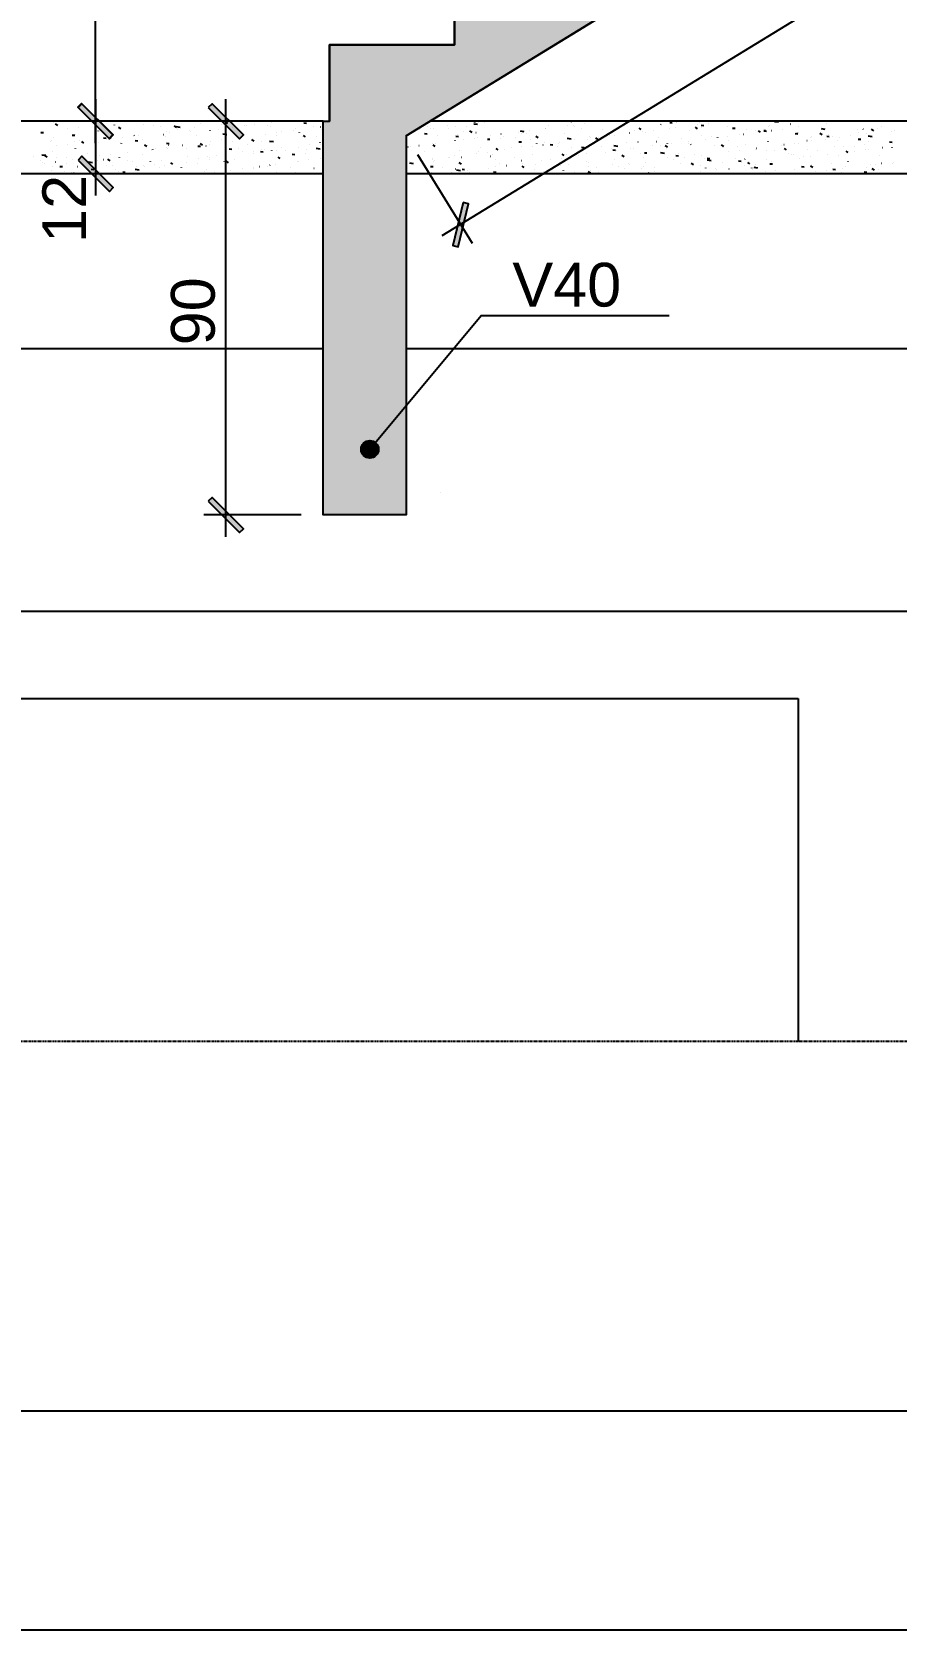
# Model space of a CAD drawing. Extents: x -1789 to 4156, y -3064 to 1391.
# Drawn here: x 810.1 to 1007.5, y -3064 to -2698.7 of the extents above; entities that cross this region are included whole.
import ezdxf

# ---------------------------------------------------------------- set-up
doc = ezdxf.new("R2010")
doc.units = 0
doc.linetypes.add('ESTILO_TQS_0003', pattern=[0.92, 0.3, -0.15, 0.02, -0.15, 0.3])
for name, color, linetype in [('1', 1, 'CONTINUOUS'), ('2', 2, 'CONTINUOUS'), ('3', 3, 'CONTINUOUS'), ('4', 4, 'CONTINUOUS'), ('7', 7, 'CONTINUOUS'), ('8', 8, 'CONTINUOUS'), ('9', 254, 'CONTINUOUS')]:
    doc.layers.add(name, color=color, linetype=linetype)
doc.styles.add('TQS_ARIAL', font='arial.ttf')

msp = doc.modelspace()

# ---------------------------------------------------------------- linework, layer by layer
at = {"layer": '1', "linetype": 'Continuous'}
for p, q in [((824.65575, -2724.0568), (824.65575, -2521.8463)), ((1211.68965, -2556.4897), (903.77865, -2745.27395)), ((824.65575, -2714.0568), (824.65575, -2736.0568)), ((854.3754, -2714.0568), (854.3754, -2814.0568)), ((871.6215, -2719.0568), (849.3754, -2719.0568)), ((898.23495, -2726.66625), (910.6547, -2746.9231)), ((819.7798, -2731.0568), (819.65575, -2731.0568)), ((871.6215, -2809.0568), (849.3754, -2809.0568))]:
    msp.add_line(p, q, dxfattribs=at)
for points in [[(2306.3209, -3063.9885), (1381.3209, -3063.9885), (1381.3209, -3013.9885), (1381.3209, -3063.9885), (456.3209, -3063.9885), (456.3209, -3013.9885), (456.3209, -3063.9885), (-468.6791, -3063.9885), (-468.6791, -3013.9885), (-468.6791, -3063.9885), (-738.6791, -3063.9885), (-738.6791, -3013.9885), (-738.6791, -3063.9885), (-1788.6791, -3063.9885), (-1788.6791, -1578.9885), (-1663.6791, -1578.9885), (-1788.6791, -1578.9885), (-1788.6791, -93.9885), (-1663.6791, -93.9885), (-1788.6791, -93.9885), (-1788.6791, 1391.0115)], [(828.6338, -2722.15095), (821.4885, -2715.00565), (820.60465, -2715.88955), (827.7499, -2723.0348), (828.6338, -2722.15095)], [(820.67775, -2715.96265), (827.823, -2723.1079), (828.7069, -2722.22405), (821.5616, -2715.07875), (820.67775, -2715.96265)], [(850.39735, -2715.96265), (857.54265, -2723.1079), (858.4265, -2722.22405), (851.28125, -2715.07875), (850.39735, -2715.96265)], [(820.67775, -2727.96265), (827.823, -2735.1079), (828.7069, -2734.22405), (821.5616, -2727.07875), (820.67775, -2727.96265)], [(908.5998, -2737.65185), (906.24305, -2747.47815), (907.4586, -2747.7697), (909.8153, -2737.9434), (908.5998, -2737.65185)], [(887.29765, -2794.06895), (912.76605, -2763.44915), (955.72055, -2763.44915)], [(850.39735, -2805.96265), (857.54265, -2813.1079), (858.4265, -2812.22405), (851.28125, -2805.07875), (850.39735, -2805.96265)]]:
    msp.add_lwpolyline(points, dxfattribs=at)
msp.add_circle((887.29765, -2794.06895), 2, dxfattribs=at)
for points in [[(828.6338, -2722.15095), (821.4885, -2715.00565), (820.60465, -2715.88955)], [(828.6338, -2722.15095), (820.60465, -2715.88955), (827.7499, -2723.0348)], [(820.67775, -2715.96265), (828.7069, -2722.22405), (821.5616, -2715.07875)], [(820.67775, -2715.96265), (821.5616, -2715.07875), (820.67775, -2715.96265)], [(820.67775, -2715.96265), (827.823, -2723.1079), (828.7069, -2722.22405)], [(850.39735, -2715.96265), (858.4265, -2722.22405), (851.28125, -2715.07875)], [(850.39735, -2715.96265), (851.28125, -2715.07875), (850.39735, -2715.96265)], [(850.39735, -2715.96265), (857.54265, -2723.1079), (858.4265, -2722.22405)], [(828.6338, -2722.15095), (827.7499, -2723.0348), (828.6338, -2722.15095)], [(820.67775, -2727.96265), (828.7069, -2734.22405), (821.5616, -2727.07875)], [(820.67775, -2727.96265), (821.5616, -2727.07875), (820.67775, -2727.96265)], [(820.67775, -2727.96265), (827.823, -2735.1079), (828.7069, -2734.22405)], [(908.5998, -2737.65185), (906.24305, -2747.47815), (907.4586, -2747.7697)], [(908.5998, -2737.65185), (907.4586, -2747.7697), (909.8153, -2737.9434)], [(908.5998, -2737.65185), (909.8153, -2737.9434), (908.5998, -2737.65185)], [(889.29765, -2794.06895), (886.29765, -2792.3369), (885.41825, -2793.3849)], [(889.29765, -2794.06895), (885.41825, -2793.3849), (885.41825, -2794.753)], [(889.29765, -2794.06895), (885.41825, -2794.753), (886.29765, -2795.801)], [(889.29765, -2794.06895), (887.64495, -2792.0993), (886.29765, -2792.3369)], [(889.29765, -2794.06895), (886.29765, -2795.801), (887.64495, -2796.03855)], [(889.29765, -2794.06895), (888.8297, -2792.78335), (887.64495, -2792.0993)], [(889.29765, -2794.06895), (887.64495, -2796.03855), (888.8297, -2795.3545)], [(889.29765, -2794.06895), (888.8297, -2795.3545), (889.29765, -2794.06895)], [(850.39735, -2805.96265), (858.4265, -2812.22405), (851.28125, -2805.07875)], [(850.39735, -2805.96265), (851.28125, -2805.07875), (850.39735, -2805.96265)], [(850.39735, -2805.96265), (857.54265, -2813.1079), (858.4265, -2812.22405)]]:
    msp.add_solid(points, dxfattribs=at)
at = {"layer": '2', "linetype": 'Continuous'}
for p, q in [((824.65575, -2719.0568), (824.65575, -2719.0568)), ((824.65575, -2719.0568), (824.65575, -2719.0568)), ((876.6215, -2719.0568), (876.6215, -2719.0568)), ((895.6215, -2722.40365), (895.6215, -2722.40365)), ((824.7798, -2731.0568), (824.7798, -2731.0568)), ((876.6215, -2809.0568), (876.6215, -2809.0568)), ((731.6215, -2851.0568), (985.1215, -2851.0568)), ((985.1215, -2851.0568), (985.1215, -2929.44445))]:
    msp.add_line(p, q, dxfattribs=at)
at = {"layer": '2', "linetype": 'ESTILO_TQS_0003'}
msp.add_lwpolyline([(625.76945, -2307.0568), (1710.5603, -2307.0568), (1710.5603, -2929.44445), (625.76945, -2929.44445), (625.76945, -2307.0568)], dxfattribs=at)
at = {"layer": '3', "linetype": 'Continuous'}
for p, q in [((731.6215, -2771.0568), (876.6215, -2771.0568)), ((895.6215, -2771.0568), (1277.6215, -2771.0568)), ((731.6215, -2831.0568), (1277.6215, -2831.0568))]:
    msp.add_line(p, q, dxfattribs=at)
at = {"layer": '4', "linetype": 'Continuous'}
for p, q in [((895.6215, -2722.4032), (1195.0073, -2538.8463)), ((906.6215, -2684.10945), (906.6215, -2701.5831)), ((906.6215, -2701.5831), (878.1215, -2701.5831)), ((878.1215, -2701.5831), (878.1215, -2719.0568)), ((876.6215, -2809.0568), (876.6215, -2719.0568)), ((876.6215, -2719.0568), (878.1215, -2719.0568)), ((895.6215, -2722.4032), (895.6215, -2809.0568)), ((903.4721, -2804.05335), (903.4721, -2804.05335)), ((895.6215, -2809.0568), (876.6215, -2809.0568))]:
    msp.add_line(p, q, dxfattribs=at)
at = {"layer": '7', "linetype": 'Continuous'}
msp.add_lwpolyline([(-1663.6791, 1341.0115), (4106.3209, 1341.0115), (4106.3209, -3013.9885), (-1663.6791, -3013.9885), (-1663.6791, 1341.0115)], dxfattribs=at)
at = {"layer": '8', "linetype": 'Continuous'}
msp.add_lwpolyline([(1195.0073, -2538.8463), (895.6215, -2722.4032), (895.6215, -2809.0568), (876.6215, -2809.0568), (876.6215, -2719.0568), (878.1215, -2719.0568), (878.1215, -2701.5831), (906.6215, -2701.5831), (906.6215, -2684.10945)], dxfattribs=at)
for points in [[(1195.0073, -2538.8463), (895.6215, -2722.4032), (906.6215, -2701.5831)], [(935.1215, -2684.10945), (1195.0073, -2538.8463), (906.6215, -2701.5831)], [(906.6215, -2701.5831), (906.6215, -2684.10945), (935.1215, -2684.10945)], [(906.6215, -2701.5831), (895.6215, -2722.4032), (878.1215, -2719.0568)], [(878.1215, -2719.0568), (878.1215, -2701.5831), (906.6215, -2701.5831)], [(878.1215, -2719.0568), (895.6215, -2809.0568), (876.6215, -2809.0568)], [(876.6215, -2809.0568), (876.6215, -2719.0568), (878.1215, -2719.0568)], [(895.6215, -2722.4032), (895.6215, -2809.0568), (878.1215, -2719.0568)]]:
    msp.add_solid(points, dxfattribs=at)
at = {"layer": '9', "linetype": 'Continuous'}
for p, q in [((811.99255, -2721.60505), (812.00245, -2721.60375)), ((815.1118, -2719.44095), (815.11975, -2719.43485)), ((816.03175, -2720.0397), (815.53435, -2719.7042)), ((818.30805, -2720.7736), (818.31795, -2720.7723)), ((820.81145, -2720.444), (820.82135, -2720.4427)), ((824.59875, -2719.9454), (824.60865, -2719.9441)), ((825.2152, -2721.1142), (825.20785, -2721.10745)), ((825.31845, -2721.316), (825.32635, -2721.30995)), ((829.0178, -2719.94085), (829.00935, -2719.9355)), ((830.40305, -2720.8406), (829.90565, -2720.5051)), ((830.91425, -2719.11395), (830.92415, -2719.11265)), ((835.56335, -2719.92605), (835.5713, -2719.92)), ((837.8274, -2719.9812), (837.82, -2719.97445)), ((839.40445, -2720.20735), (839.396, -2720.20195)), ((840.69775, -2719.22195), (840.7057, -2719.21585)), ((840.8898, -2721.3984), (840.8997, -2721.3971)), ((841.51295, -2721.5506), (841.5045, -2721.5452)), ((843.11505, -2720.5223), (842.61765, -2720.18675)), ((843.96025, -2720.5059), (843.0709, -2720.36795)), ((843.3932, -2721.06885), (843.4031, -2721.06755)), ((846.1315, -2721.2455), (846.1241, -2721.23875)), ((846.32455, -2721.3756), (846.3325, -2721.3695)), ((847.1805, -2720.57025), (847.1904, -2720.56895)), ((848.5753, -2719.69925), (848.56685, -2719.6939)), ((850.8211, -2721.16095), (850.829, -2721.15485)), ((852.8357, -2721.04385), (852.8283, -2721.03705)), ((853.496, -2719.7388), (853.5059, -2719.7375)), ((853.9135, -2719.9248), (853.90505, -2719.91945)), ((854.89615, -2719.57605), (854.3987, -2719.2405)), ((855.95545, -2720.45685), (855.9634, -2720.45075)), ((855.9994, -2719.4092), (856.0093, -2719.4079)), ((858.74365, -2720.1125), (858.73625, -2720.10575)), ((859.2517, -2720.15035), (859.2433, -2720.145)), ((861.0065, -2719.81665), (861.01445, -2719.81055)), ((864.04275, -2720.0273), (864.0343, -2720.02195)), ((864.62795, -2720.27345), (864.6359, -2720.26735)), ((864.761, -2719.28145), (864.7536, -2719.27465)), ((867.15715, -2721.4771), (867.1498, -2721.47035)), ((869.76225, -2721.19505), (869.77215, -2721.19375)), ((870.3114, -2720.8456), (870.303, -2720.84025)), ((872.81635, -2719.59875), (872.21865, -2719.54645)), ((874.4294, -2720.2938), (874.421, -2720.2884)), ((876.07775, -2720.3636), (876.08765, -2720.3623)), ((876.2642, -2721.05155), (876.27215, -2721.04545)), ((876.6215, -2719.93165), (876.6215, -2719.93165)), ((897.7301, -2721.1108), (897.7301, -2721.1108)), ((897.7301, -2721.1108), (897.7301, -2721.1108)), ((898.6595, -2720.98845), (898.6694, -2720.98715)), ((900.3992, -2720.213), (900.39185, -2720.20625)), ((901.1629, -2720.6589), (901.1728, -2720.65755)), ((901.85015, -2720.83255), (901.8581, -2720.82645)), ((904.9502, -2720.16025), (904.96015, -2720.15895)), ((905.18725, -2720.83705), (905.17885, -2720.83165)), ((906.9012, -2720.19235), (906.90915, -2720.1863)), ((908.7033, -2721.47735), (908.69595, -2721.4706)), ((909.4544, -2720.3802), (909.44595, -2720.37485)), ((910.66175, -2721.61965), (910.16435, -2721.28415)), ((911.91985, -2719.855), (911.03045, -2719.7171)), ((911.2657, -2719.3288), (911.27565, -2719.3275)), ((912.0951, -2719.4426), (912.103, -2719.4365)), ((913.39915, -2719.43535), (913.3918, -2719.4286)), ((921.24125, -2721.6133), (921.25115, -2721.612)), ((922.59225, -2721.5102), (921.7029, -2721.37225)), ((923.74465, -2721.2837), (923.75455, -2721.2824)), ((927.3528, -2720.6775), (927.3607, -2720.6714)), ((927.53195, -2720.7851), (927.5419, -2720.7838)), ((928.01965, -2720.14265), (928.0123, -2720.13585)), ((932.48715, -2719.9734), (932.4951, -2719.9673)), ((933.43525, -2719.19525), (933.23, -2719.0568)), ((933.84745, -2719.95365), (933.8574, -2719.95235)), ((933.9276, -2719.2113), (933.92025, -2719.20455)), ((934.0927, -2720.2002), (934.08425, -2720.1948)), ((935.5707, -2720.84295), (935.57865, -2720.83685)), ((936.35085, -2719.62405), (936.3608, -2719.62275)), ((940.1382, -2719.12545), (940.1481, -2719.12415)), ((940.36135, -2721.0185), (940.3529, -2721.0131)), ((944.47935, -2720.46665), (944.4709, -2720.4613)), ((947.74485, -2721.20825), (947.7528, -2721.2022)), ((949.30175, -2721.00465), (948.80435, -2720.66915)), ((949.57335, -2721.4811), (949.5833, -2721.47975)), ((950.35885, -2721.57785), (950.3515, -2721.5711)), ((952.07675, -2721.1515), (952.0867, -2721.1502)), ((953.8146, -2719.78645), (953.8225, -2719.78035)), ((954.6056, -2719.12425), (954.5982, -2719.1175)), ((956.40555, -2719.5113), (955.80785, -2719.459)), ((955.8641, -2720.6529), (955.874, -2720.6516)), ((957.06155, -2720.53055), (957.0695, -2720.5245)), ((957.3293, -2719.12715), (957.32085, -2719.12175)), ((960.30855, -2721.2747), (960.3165, -2721.2686)), ((962.17785, -2720.797), (961.68045, -2720.4615)), ((962.1796, -2719.82145), (962.1895, -2719.82015)), ((962.6675, -2719.3527), (962.65905, -2719.3473)), ((962.97105, -2720.4448), (962.96365, -2720.43805)), ((963.5782, -2720.13885), (962.98045, -2720.08655)), ((964.683, -2719.49185), (964.6929, -2719.49055)), ((969.11765, -2720.2866), (969.1092, -2720.28125)), ((970.7508, -2720.76635), (970.15305, -2720.71405)), ((973.2475, -2721.0532), (973.25545, -2721.0471)), ((975.3863, -2721.1049), (975.3779, -2721.09955)), ((976.54915, -2721.59785), (976.05175, -2721.26235)), ((977.9234, -2721.39385), (977.32565, -2721.3416)), ((977.52015, -2721.0867), (977.5128, -2721.07995)), ((978.38185, -2720.3491), (978.3898, -2720.343)), ((978.6822, -2720.02935), (978.67375, -2720.02395)), ((979.01095, -2721.2033), (979.0209, -2721.202)), ((980.6697, -2719.3267), (979.78035, -2719.1888)), ((981.51435, -2720.87375), (981.52425, -2720.87245)), ((983.352, -2720.08565), (983.34465, -2720.0789)), ((983.43295, -2719.7089), (983.44085, -2719.7028)), ((985.3017, -2720.37515), (985.3116, -2720.37385)), ((989.1839, -2719.0846), (989.1765, -2719.07785)), ((991.34215, -2720.9819), (990.45275, -2720.84395)), ((991.6172, -2719.5437), (991.6271, -2719.5424)), ((994.1206, -2719.2141), (994.1305, -2719.2128)), ((996.7725, -2719.18), (996.78045, -2719.1739)), ((998.69065, -2720.9438), (998.69855, -2720.9377)), ((998.83485, -2721.5831), (998.82745, -2721.57635)), ((1000.03505, -2720.93155), (1000.02665, -2720.92615)), ((1002.3951, -2721.24585), (1001.8977, -2720.9103)), ((1003.20365, -2719.2414), (1003.1963, -2719.23465)), ((1003.2665, -2720.66825), (1003.2744, -2720.66215)), ((1004.1426, -2720.37305), (1004.1342, -2720.3677)), ((1006.51345, -2721.4124), (1006.5214, -2721.4063)), ((1007.122, -2721.1002), (1007.1319, -2721.0989)), ((812.76295, -2721.74525), (812.16525, -2721.693)), ((814.287, -2723.79025), (814.27965, -2723.7835)), ((814.5986, -2723.4559), (814.59015, -2723.45055)), ((814.9902, -2722.7699), (814.99815, -2722.7638)), ((815.67735, -2724.7177), (815.68725, -2724.7164)), ((818.18075, -2724.38815), (818.19065, -2724.3868)), ((819.93555, -2722.3728), (819.33785, -2722.3205)), ((819.9368, -2723.68145), (819.92835, -2723.6761)), ((820.18405, -2722.0201), (820.192, -2722.01405)), ((820.90715, -2723.51155), (820.8998, -2723.5048)), ((822.00085, -2724.0659), (821.5034, -2723.7304)), ((821.96805, -2723.8895), (821.97795, -2723.8882)), ((825.27505, -2723.907), (825.2666, -2723.90165)), ((827.10815, -2723.0003), (826.51045, -2722.948)), ((827.61135, -2723.30985), (827.604, -2723.3031)), ((828.164, -2722.3682), (828.1719, -2722.3621)), ((828.28355, -2723.05805), (828.29345, -2723.05675)), ((830.2479, -2724.00475), (830.25585, -2723.9987)), ((830.61325, -2724.13255), (830.6048, -2724.1272)), ((830.78695, -2722.7285), (830.79685, -2722.7272)), ((833.5193, -2722.37855), (833.51195, -2722.3718)), ((834.28075, -2723.62785), (833.68305, -2723.57555)), ((834.5743, -2722.2299), (834.5842, -2722.22855)), ((835.4418, -2723.255), (835.4497, -2723.2489)), ((836.37215, -2724.8668), (835.8747, -2724.53125)), ((840.22355, -2722.17685), (840.21615, -2722.1701)), ((840.57615, -2722.5509), (840.5841, -2722.5448)), ((840.7625, -2725.01295), (840.7724, -2725.01165)), ((841.45335, -2724.25535), (840.85565, -2724.20305)), ((841.2897, -2724.58365), (841.28125, -2724.5783)), ((844.5498, -2724.51435), (844.5597, -2724.51305)), ((845.5056, -2725.23965), (845.51355, -2725.23355)), ((847.7816, -2722.3689), (847.77315, -2722.3635)), ((848.62595, -2724.8829), (848.02825, -2724.8306)), ((849.08415, -2724.54845), (848.5867, -2724.21295)), ((849.9506, -2724.7451), (849.9432, -2724.7383)), ((850.6995, -2724.4899), (850.7074, -2724.4838)), ((850.8653, -2723.6829), (850.8752, -2723.6816)), ((853.3687, -2723.3533), (853.3786, -2723.352)), ((854.6327, -2722.16105), (853.7433, -2722.02315)), ((855.83385, -2723.7858), (855.8418, -2723.7797)), ((857.15605, -2722.8547), (857.16595, -2722.8534)), ((857.3044, -2725.2603), (857.29595, -2725.25495)), ((859.3125, -2724.35215), (859.3204, -2724.34605)), ((860.8652, -2723.6022), (860.3678, -2723.2667)), ((862.56275, -2723.61205), (862.55535, -2723.6053)), ((863.47155, -2722.02325), (863.48145, -2722.02195)), ((865.3051, -2723.81625), (864.41575, -2723.67835)), ((865.97495, -2721.6937), (865.98485, -2721.6924)), ((866.0788, -2722.39585), (866.0867, -2722.38975)), ((867.13155, -2725.1392), (867.14145, -2725.1379)), ((871.09155, -2725.02065), (871.0995, -2725.0146)), ((871.21315, -2721.69175), (871.2211, -2721.68565)), ((872.6463, -2722.65595), (872.14885, -2722.32045)), ((873.44705, -2724.30775), (873.45695, -2724.30645)), ((875.1749, -2722.47905), (875.1675, -2722.4723)), ((875.95045, -2723.97815), (875.96035, -2723.97685)), ((876.1426, -2724.3805), (876.15055, -2724.3744)), ((876.5379, -2721.63705), (876.52945, -2721.63165)), ((876.6215, -2721.6903), (876.6215, -2721.6903)), ((876.6215, -2721.6903), (876.6215, -2721.6903)), ((876.6215, -2721.6903), (876.6215, -2721.6903)), ((876.6215, -2723.8046), (876.6215, -2723.8046)), ((876.6215, -2724.86555), (876.6215, -2724.86555)), ((876.6215, -2724.86555), (876.6215, -2724.86555)), ((895.62215, -2724.9861), (895.62215, -2724.9861)), ((895.62215, -2724.9861), (895.62215, -2724.9861)), ((895.9036, -2722.4385), (895.8962, -2722.43175)), ((896.0288, -2724.93255), (896.0387, -2724.93125)), ((896.5942, -2724.8656), (896.6021, -2724.8595)), ((898.5322, -2724.603), (898.5421, -2724.6017)), ((900.41225, -2722.01305), (899.81455, -2721.96075)), ((901.72855, -2724.1615), (901.7365, -2724.1554)), ((902.25955, -2724.845), (901.7621, -2724.50945)), ((902.3195, -2724.1044), (902.32945, -2724.1031)), ((902.79535, -2722.40865), (902.788, -2722.4019)), ((906.7796, -2723.5213), (906.78755, -2723.5152)), ((907.58485, -2722.6406), (906.98715, -2722.5883)), ((907.29575, -2722.1803), (907.2873, -2722.1749)), ((908.635, -2723.27295), (908.64495, -2723.27165)), ((911.1384, -2722.94335), (911.14835, -2722.94205)), ((911.56285, -2721.72345), (911.55445, -2721.7181)), ((911.9735, -2722.77155), (911.9814, -2722.76545)), ((912.5224, -2724.9769), (912.51505, -2724.97015)), ((914.7575, -2723.2681), (914.15975, -2723.2158)), ((914.92575, -2722.44475), (914.93565, -2722.44345)), ((917.21825, -2722.9349), (917.2109, -2722.92815)), ((917.2673, -2721.9451), (917.27525, -2721.939)), ((917.8315, -2722.54175), (917.8231, -2722.5364)), ((919.6144, -2725.13055), (919.60705, -2725.1238)), ((920.5143, -2722.6892), (920.52225, -2722.68315)), ((921.9301, -2723.89565), (921.33235, -2723.84335)), ((921.9495, -2721.98995), (921.9411, -2721.9846)), ((922.0373, -2724.7562), (922.04525, -2724.7501)), ((923.05015, -2721.93385), (923.04275, -2721.9271)), ((924.058, -2723.3332), (924.04955, -2723.32785)), ((924.36095, -2724.80035), (924.37085, -2724.79905)), ((925.73965, -2722.89715), (925.2422, -2722.56165)), ((925.4463, -2724.1295), (925.4389, -2724.12275)), ((926.86435, -2724.4708), (926.87425, -2724.46945)), ((927.2312, -2724.00645), (927.2391, -2724.00035)), ((929.1027, -2724.52315), (928.50495, -2724.47085)), ((930.25525, -2724.92165), (930.26315, -2724.91555)), ((930.32665, -2724.1515), (930.3182, -2724.14615)), ((930.65165, -2723.97215), (930.66155, -2723.97085)), ((931.8784, -2721.9648), (931.86995, -2721.9594)), ((933.26465, -2723.1654), (932.3753, -2723.02745)), ((933.43865, -2725.1082), (933.4313, -2725.10145)), ((933.98685, -2723.30805), (933.97845, -2723.30265)), ((936.2753, -2725.15065), (935.67755, -2725.09835)), ((936.96715, -2723.1407), (936.97705, -2723.1394)), ((937.4166, -2722.66215), (937.42455, -2722.65605)), ((937.7467, -2722.71085), (937.73935, -2722.7041)), ((939.40435, -2723.22145), (938.9069, -2722.8859)), ((939.47055, -2722.81115), (939.48045, -2722.80985)), ((940.14285, -2724.9065), (940.1355, -2724.89975)), ((942.06465, -2722.3312), (942.0726, -2722.3251)), ((942.4889, -2725.2413), (942.49685, -2725.2352)), ((943.93705, -2724.8206), (943.0477, -2724.68265)), ((943.25785, -2722.31255), (943.2678, -2722.3112)), ((946.0508, -2723.9752), (946.04345, -2723.96845)), ((946.58785, -2721.8099), (946.5794, -2721.80455)), ((946.9398, -2725.2094), (946.93135, -2725.20405)), ((948.5586, -2723.8195), (948.56655, -2723.8134)), ((951.8056, -2724.5636), (951.81355, -2724.55755)), ((952.755, -2723.7735), (952.74765, -2723.76675)), ((953.2313, -2722.867), (953.22285, -2722.8616)), ((953.7985, -2724.5226), (953.80845, -2724.5213)), ((955.27085, -2725.03085), (954.7734, -2724.6953)), ((955.33975, -2724.21025), (955.33135, -2724.20485)), ((956.3019, -2724.19305), (956.31185, -2724.1917)), ((958.5695, -2723.09255), (958.56105, -2723.08715)), ((960.0246, -2724.08985), (960.0172, -2724.0831)), ((960.08925, -2723.6944), (960.09915, -2723.6931)), ((960.678, -2724.4358), (960.66955, -2724.4304)), ((963.00255, -2722.44315), (963.0105, -2722.43705)), ((963.90775, -2723.3181), (963.8993, -2723.3127)), ((965.3672, -2722.6405), (965.3598, -2722.63375)), ((966.0162, -2724.66135), (966.0078, -2724.65595)), ((966.40475, -2722.86295), (966.41465, -2722.86165)), ((966.8025, -2722.763), (966.81045, -2722.7569)), ((968.14695, -2724.8232), (967.6495, -2724.48765)), ((967.93205, -2725.1319), (967.93995, -2725.1258)), ((968.90815, -2722.5334), (968.91805, -2722.5321)), ((969.24595, -2723.54365), (969.2375, -2723.53825)), ((971.35445, -2724.8869), (971.346, -2724.8815)), ((971.6883, -2722.08775), (971.68095, -2722.081)), ((972.69545, -2722.0348), (972.70535, -2722.03345)), ((973.1259, -2724.38215), (973.13385, -2724.37605)), ((975.59405, -2725.25095), (975.60395, -2725.24965)), ((978.26025, -2723.67805), (978.2682, -2723.67195)), ((981.33925, -2724.58625), (981.3319, -2724.5795)), ((981.90955, -2724.4195), (981.91945, -2724.4182)), ((984.41295, -2724.0899), (984.42285, -2724.0886)), ((985.096, -2722.0214), (984.49825, -2721.9691)), ((984.9631, -2721.7704), (984.971, -2721.7643)), ((985.26065, -2724.2203), (985.2522, -2724.2149)), ((987.1711, -2723.5852), (987.16375, -2723.57845)), ((987.88145, -2722.71465), (987.873, -2722.70925)), ((988.20025, -2723.5913), (988.2102, -2723.59)), ((988.21005, -2722.51455), (988.218, -2722.50845)), ((990.61405, -2722.1921), (990.1166, -2721.85655)), ((991.45705, -2723.2587), (991.465, -2723.2526)), ((992.2686, -2722.6489), (991.67085, -2722.5966)), ((991.99945, -2722.16285), (991.991, -2722.15745)), ((993.003, -2722.58415), (992.9956, -2722.5774)), ((993.51795, -2724.9129), (993.5259, -2724.90685)), ((994.10795, -2723.5061), (994.0995, -2723.5007)), ((994.5158, -2722.75985), (994.5257, -2722.75855)), ((995.39915, -2724.77985), (995.39175, -2724.77305)), ((997.01915, -2722.4303), (997.0291, -2722.42895)), ((997.951, -2724.74695), (997.95895, -2724.74085)), ((999.4412, -2723.27645), (998.84345, -2723.22415)), ((1000.3766, -2724.32435), (1000.36815, -2724.319)), ((1000.8065, -2721.93165), (1000.8164, -2721.93035)), ((1002.01455, -2722.6371), (1001.12515, -2722.49915)), ((1001.231, -2723.7788), (1001.2236, -2723.772)), ((1004.36835, -2725.0605), (1004.3783, -2725.0592)), ((1006.6138, -2723.90395), (1006.01605, -2723.85165)), ((1006.61355, -2725.12245), (1006.6051, -2725.1171)), ((810.5006, -2727.19575), (810.49215, -2727.1904)), ((812.1141, -2728.14415), (812.10675, -2728.1374)), ((813.26885, -2726.9367), (812.37945, -2726.79875)), ((812.60905, -2728.539), (812.60065, -2728.53365)), ((813.04665, -2728.6618), (813.05655, -2728.6605)), ((813.5986, -2727.2912), (813.1012, -2726.9557)), ((814.8686, -2726.0988), (814.87655, -2726.09275)), ((815.55005, -2728.33225), (815.55995, -2728.33095)), ((815.8388, -2727.4213), (815.8304, -2727.41595)), ((817.9473, -2728.76455), (817.93885, -2728.7592)), ((818.1061, -2727.28985), (818.09875, -2727.28305)), ((819.33735, -2727.83365), (819.3473, -2727.83235)), ((820.06245, -2725.34905), (820.0704, -2725.34295)), ((821.17705, -2727.64685), (821.1686, -2727.6415)), ((822.908, -2726.40125), (822.91595, -2726.39515)), ((823.94125, -2728.5919), (823.0519, -2728.45395)), ((824.72625, -2727.0111), (824.7189, -2727.00435)), ((825.07525, -2727.9739), (825.0832, -2727.9678)), ((825.65285, -2727.0022), (825.6628, -2727.0009)), ((826.51525, -2727.8724), (826.50685, -2727.86705)), ((827.9699, -2728.0921), (827.4725, -2727.7566)), ((828.15625, -2726.6726), (828.1662, -2726.6713)), ((830.1263, -2727.3337), (830.13425, -2727.3276)), ((831.8535, -2728.09795), (831.84505, -2728.0926)), ((831.9436, -2726.174), (831.9535, -2726.1727)), ((833.03035, -2728.27545), (833.023, -2728.2687)), ((835.3202, -2726.58395), (835.3281, -2726.57785)), ((837.1917, -2728.3235), (837.18325, -2728.31815)), ((837.3384, -2725.8781), (837.33105, -2725.87135)), ((837.7469, -2725.5019), (837.73845, -2725.49655)), ((838.2591, -2725.34255), (838.269, -2725.34125)), ((839.73455, -2728.07375), (839.7272, -2728.067)), ((841.1519, -2725.34475), (841.15985, -2725.33865)), ((842.3412, -2728.893), (841.84375, -2728.55745)), ((841.9191, -2728.45845), (841.929, -2728.45715)), ((845.384, -2728.5686), (845.39195, -2728.5625)), ((845.6425, -2727.14245), (845.63515, -2727.1357)), ((847.86815, -2728.7746), (847.8597, -2728.76925)), ((848.2346, -2727.627), (848.24455, -2727.6257)), ((850.24205, -2727.11165), (850.2336, -2727.10625)), ((850.5779, -2727.81885), (850.5858, -2727.81275)), ((850.738, -2727.29745), (850.7479, -2727.29615)), ((852.34675, -2726.94075), (852.33935, -2726.934)), ((854.1398, -2728.3213), (854.14775, -2728.3152)), ((854.36005, -2726.55985), (854.3516, -2726.55445)), ((854.52535, -2726.79885), (854.53525, -2726.7975)), ((855.0532, -2728.57465), (854.5558, -2728.23915)), ((855.79855, -2725.5104), (855.20085, -2725.4581)), ((856.4685, -2727.9031), (856.4601, -2727.8977)), ((858.2547, -2726.0094), (858.2473, -2726.00265)), ((860.7633, -2726.47455), (860.77125, -2726.46845)), ((860.84085, -2725.9674), (860.85075, -2725.96605)), ((862.97115, -2726.1379), (862.37345, -2726.0856)), ((862.6426, -2725.48585), (862.63415, -2725.4805)), ((863.34425, -2725.6378), (863.35415, -2725.6365)), ((864.9589, -2725.80775), (864.9515, -2725.80095)), ((865.9572, -2725.72475), (865.9651, -2725.7187)), ((866.8343, -2727.6284), (866.33685, -2727.2929)), ((867.98085, -2725.7114), (867.9724, -2725.70605)), ((870.14375, -2726.76545), (869.54605, -2726.71315)), ((870.81635, -2728.25185), (870.82625, -2728.25055)), ((870.96995, -2728.3496), (870.9779, -2728.3435)), ((872.57615, -2726.4427), (872.56875, -2726.43595)), ((872.77185, -2725.58835), (872.7634, -2725.583)), ((873.31975, -2727.9223), (873.32965, -2727.92095)), ((875.9775, -2725.47145), (875.08815, -2725.3335)), ((876.021, -2727.7094), (876.02895, -2727.70335)), ((876.6215, -2725.3373), (876.6215, -2725.3373)), ((876.6215, -2725.57135), (876.6215, -2725.57135)), ((876.6215, -2727.33215), (876.6215, -2727.33215)), ((876.6215, -2728.04085), (876.6215, -2728.04085)), ((876.6215, -2728.04085), (876.6215, -2728.04085)), ((895.62215, -2725.61145), (895.62215, -2725.61145)), ((895.62215, -2725.61145), (895.62215, -2725.61145)), ((895.62215, -2728.5839), (895.62215, -2728.5839)), ((895.62215, -2728.5839), (895.62215, -2728.5839)), ((895.62215, -2728.8471), (895.62215, -2728.8471)), ((895.62215, -2728.8471), (895.62215, -2728.8471)), ((897.32235, -2728.78185), (896.43295, -2728.6439)), ((896.4726, -2728.19455), (896.4805, -2728.18845)), ((899.1485, -2728.11965), (899.1584, -2728.11835)), ((899.7227, -2725.93805), (899.7153, -2725.9313)), ((901.60695, -2727.49045), (901.6149, -2727.48435)), ((901.6519, -2727.79005), (901.6618, -2727.78875)), ((901.88015, -2728.256), (901.8717, -2728.25065)), ((902.11885, -2728.1337), (902.11145, -2728.12695)), ((905.3484, -2727.29025), (905.33995, -2727.28485)), ((905.4392, -2727.29145), (905.4491, -2727.29015)), ((906.658, -2726.85025), (906.66595, -2726.84415)), ((908.2286, -2728.87115), (907.7312, -2728.53565)), ((907.7968, -2725.6748), (907.7884, -2725.6694)), ((908.21435, -2727.37425), (908.20695, -2727.3675)), ((911.7547, -2726.46), (911.7646, -2726.4587)), ((912.09465, -2725.9142), (912.1026, -2725.9081)), ((914.2581, -2726.1304), (914.268, -2726.1291)), ((914.91855, -2727.17255), (914.9112, -2727.1658)), ((915.34165, -2726.65835), (915.34955, -2726.65225)), ((916.02485, -2727.74135), (916.0164, -2727.73595)), ((916.6308, -2725.64585), (916.1334, -2725.31035)), ((916.86465, -2728.7253), (916.8726, -2728.71925)), ((918.04545, -2725.6318), (918.05535, -2725.6305)), ((920.29195, -2727.2845), (920.28355, -2727.27915)), ((921.9157, -2728.08515), (921.92365, -2728.07905)), ((922.27055, -2728.67335), (922.2805, -2728.67205)), ((924.40995, -2726.7327), (924.40155, -2726.72735)), ((925.08255, -2728.89075), (925.0905, -2728.88465)), ((926.51845, -2728.07595), (926.51, -2728.0706)), ((928.5861, -2727.8419), (928.596, -2727.8406)), ((931.08945, -2727.5123), (931.0994, -2727.511)), ((931.7087, -2726.92335), (931.21125, -2726.5878)), ((932.24395, -2726.63125), (932.2519, -2726.62515)), ((932.7871, -2728.89425), (932.77865, -2728.8889)), ((934.8768, -2727.0137), (934.8867, -2727.0124)), ((936.7492, -2726.4099), (936.75715, -2726.4038)), ((936.9051, -2728.34245), (936.89665, -2728.33705)), ((937.25775, -2728.60775), (937.2504, -2728.601)), ((941.1923, -2726.18225), (941.2022, -2726.18095)), ((942.71595, -2728.8691), (942.70755, -2728.8637)), ((942.8218, -2725.76125), (942.81335, -2725.75585)), ((943.4479, -2725.7782), (942.85015, -2725.7259)), ((943.24315, -2727.8982), (943.2511, -2727.8921)), ((943.6957, -2725.85265), (943.7056, -2725.85135)), ((945.3734, -2727.2476), (944.876, -2726.9121)), ((946.49015, -2728.6423), (946.49805, -2728.63625)), ((947.483, -2725.35405), (947.49295, -2725.35275)), ((949.04825, -2726.55265), (949.03985, -2726.5473)), ((949.8699, -2727.47475), (949.86255, -2727.468)), ((950.6205, -2726.4057), (950.02275, -2726.3534)), ((950.3816, -2728.57025), (950.3915, -2728.5689)), ((954.6095, -2726.47575), (953.7201, -2726.33785)), ((955.0526, -2725.30775), (955.0605, -2725.30165)), ((955.31695, -2727.37095), (955.3085, -2727.3656)), ((956.6971, -2727.7388), (956.70705, -2727.73745)), ((957.7931, -2727.03325), (957.19535, -2726.98095)), ((957.7466, -2726.4762), (957.75455, -2726.4701)), ((958.174, -2728.7391), (958.16665, -2728.73235)), ((959.2005, -2727.4092), (959.2104, -2727.4079)), ((961.2399, -2729.057), (960.7425, -2728.7215)), ((961.54655, -2726.79605), (961.5545, -2726.78995)), ((962.98785, -2726.9106), (962.99775, -2726.9093)), ((963.84365, -2727.5894), (963.8363, -2727.58265)), ((964.9657, -2727.66075), (964.36795, -2727.60845)), ((965.2819, -2728.13095), (964.3925, -2727.99305)), ((967.81045, -2728.46085), (967.81835, -2728.45475)), ((969.30335, -2726.07915), (969.31325, -2726.07785)), ((970.78615, -2727.60605), (970.7788, -2727.5993)), ((972.1383, -2728.28825), (971.54055, -2728.236)), ((971.80675, -2725.74955), (971.81665, -2725.74825)), ((973.0043, -2727.7111), (973.01225, -2727.705)), ((974.116, -2728.84935), (973.6186, -2728.51385)), ((975.3686, -2728.8784), (975.3785, -2728.8771)), ((975.5074, -2725.5873), (975.5, -2725.58055)), ((977.84675, -2725.84765), (977.8383, -2725.8423)), ((977.90355, -2727.783), (977.89615, -2727.7762)), ((979.3109, -2728.9158), (978.7132, -2728.8635)), ((979.1559, -2728.3798), (979.16585, -2728.3785)), ((979.79045, -2725.73955), (979.79835, -2725.73345)), ((981.96475, -2725.29585), (981.95635, -2725.2905)), ((982.5182, -2725.62405), (982.0208, -2725.28855)), ((983.0374, -2726.48365), (983.04535, -2726.4776)), ((983.7354, -2726.78195), (983.72805, -2726.77515)), ((984.07325, -2726.6391), (984.0648, -2726.63375)), ((985.4714, -2727.54835), (985.48135, -2727.54705)), ((986.2844, -2727.2278), (986.2923, -2727.2217)), ((987.3691, -2725.5635), (987.36065, -2725.55815)), ((987.9748, -2727.21875), (987.98475, -2727.21745)), ((989.56725, -2725.7809), (989.5599, -2725.7741)), ((991.76215, -2726.72015), (991.77205, -2726.71885)), ((992.77835, -2728.7161), (992.7863, -2728.71)), ((994.4599, -2726.9056), (994.45145, -2726.9002)), ((996.5831, -2726.21825), (996.0857, -2725.88275)), ((996.5684, -2728.24885), (996.55995, -2728.24345)), ((998.07765, -2725.8887), (998.08755, -2725.8874)), ((1000.58105, -2725.55915), (1000.59095, -2725.5578)), ((1001.198, -2725.4911), (1001.2059, -2725.485)), ((1003.6413, -2726.8519), (1003.64925, -2726.8458)), ((1004.1429, -2728.688), (1004.15285, -2728.68665)), ((1006.65, -2728.74435), (1006.6426, -2728.7376)), ((1006.95505, -2728.5153), (1006.9466, -2728.50995)), ((811.40885, -2730.94965), (811.4004, -2730.9443)), ((811.577, -2731.0568), (811.577, -2731.0568)), ((811.577, -2731.0568), (811.577, -2731.0568)), ((811.577, -2731.0568), (811.577, -2731.0568)), ((812.624, -2731.0568), (812.624, -2731.0568)), ((814.51025, -2730.3398), (814.5029, -2730.33305)), ((814.747, -2729.42775), (814.75495, -2729.42165)), ((815.2927, -2731.0568), (815.2927, -2731.0568)), ((815.2927, -2731.0568), (815.2927, -2731.0568)), ((815.2927, -2731.0568), (815.2927, -2731.0568)), ((817.1161, -2729.52665), (816.51835, -2729.47435)), ((816.5612, -2731.0568), (816.5612, -2731.0568)), ((816.5612, -2731.0568), (816.5612, -2731.0568)), ((816.5612, -2731.0568), (816.5612, -2731.0568)), ((816.8408, -2731.0568), (816.8408, -2731.0568)), ((817.59255, -2730.47995), (817.6005, -2730.47385)), ((819.1813, -2731.0568), (819.07025, -2730.9819)), ((820.50225, -2729.4855), (820.4949, -2729.47875)), ((821.05755, -2731.0568), (821.05755, -2731.0568)), ((821.05755, -2731.0568), (821.05755, -2731.0568)), ((821.05755, -2731.0568), (821.05755, -2731.0568)), ((821.54535, -2731.0568), (821.54535, -2731.0568)), ((821.54535, -2731.0568), (821.54535, -2731.0568)), ((821.54535, -2731.0568), (821.54535, -2731.0568)), ((822.18295, -2731.0568), (822.18295, -2731.0568)), ((822.18295, -2731.0568), (822.18295, -2731.0568)), ((822.217, -2731.0568), (822.217, -2731.0568)), ((822.217, -2731.0568), (822.217, -2731.0568)), ((822.217, -2731.0568), (822.217, -2731.0568)), ((823.02215, -2730.9463), (823.0321, -2730.945)), ((823.2855, -2728.9901), (823.2771, -2728.98475)), ((824.2887, -2730.15415), (823.69095, -2730.1019)), ((825.2743, -2731.0568), (825.2743, -2731.0568)), ((825.52555, -2730.6167), (825.5355, -2730.6154)), ((826.52955, -2731.0568), (826.52955, -2731.0568)), ((826.52955, -2731.0568), (826.52955, -2731.0568)), ((826.52955, -2731.0568), (826.52955, -2731.0568)), ((827.1224, -2729.2068), (827.11505, -2729.20005)), ((828.62375, -2729.21565), (828.6153, -2729.2103)), ((829.14135, -2731.0568), (829.14135, -2731.0568)), ((829.14135, -2731.0568), (829.14135, -2731.0568)), ((829.14135, -2731.0568), (829.14135, -2731.0568)), ((829.3129, -2730.1181), (829.3228, -2730.1168)), ((829.49105, -2731.0568), (829.49105, -2731.0568)), ((830.0047, -2730.66265), (830.01265, -2730.65655)), ((831.4613, -2730.7817), (830.86355, -2730.7294)), ((831.51375, -2731.0568), (831.51375, -2731.0568)), ((831.51375, -2731.0568), (831.51375, -2731.0568)), ((831.51375, -2731.0568), (831.51375, -2731.0568)), ((832.36525, -2731.0568), (832.36525, -2731.0568)), ((833.7078, -2731.0568), (833.7078, -2731.0568)), ((833.7078, -2731.0568), (833.7078, -2731.0568)), ((834.61365, -2730.24705), (833.7243, -2730.10915)), ((833.96195, -2729.4412), (833.95355, -2729.43585)), ((834.60565, -2731.0568), (834.60565, -2731.0568)), ((835.6284, -2729.28665), (835.6383, -2729.28535)), ((835.89595, -2729.3778), (835.90385, -2729.3717)), ((836.06565, -2731.0568), (836.06565, -2731.0568)), ((836.06565, -2731.0568), (836.06565, -2731.0568)), ((836.4979, -2731.0568), (836.4979, -2731.0568)), ((836.4979, -2731.0568), (836.4979, -2731.0568)), ((836.4979, -2731.0568), (836.4979, -2731.0568)), ((837.92455, -2731.0568), (837.92455, -2731.0568)), ((837.92455, -2731.0568), (837.92455, -2731.0568)), ((837.92455, -2731.0568), (837.92455, -2731.0568)), ((838.1318, -2728.9571), (838.1417, -2728.95575)), ((839.3002, -2729.66675), (839.29175, -2729.6614)), ((839.8346, -2731.0568), (839.8346, -2731.0568)), ((840.33295, -2729.20875), (840.3409, -2729.2027)), ((841.4821, -2731.0568), (841.4821, -2731.0568)), ((841.4821, -2731.0568), (841.4821, -2731.0568)), ((841.4821, -2731.0568), (841.4821, -2731.0568)), ((842.14135, -2731.0568), (842.14135, -2731.0568)), ((842.98995, -2731.0568), (842.98995, -2731.0568)), ((842.98995, -2731.0568), (842.98995, -2731.0568)), ((842.98995, -2731.0568), (842.98995, -2731.0568)), ((844.32535, -2729.69285), (844.3169, -2729.6875)), ((845.5492, -2731.0568), (845.5492, -2731.0568)), ((846.3581, -2731.0568), (846.3581, -2731.0568)), ((846.3581, -2731.0568), (846.3581, -2731.0568)), ((846.4338, -2731.0361), (846.4254, -2731.03075)), ((846.4663, -2731.0568), (846.4663, -2731.0568)), ((846.4663, -2731.0568), (846.4663, -2731.0568)), ((846.4663, -2731.0568), (846.4663, -2731.0568)), ((849.4616, -2730.642), (849.45425, -2730.63525)), ((849.51075, -2731.0568), (849.51075, -2731.0568)), ((849.9143, -2731.0568), (849.9143, -2731.0568)), ((849.97665, -2730.11785), (849.9682, -2730.1125)), ((850.57485, -2731.0568), (850.57485, -2731.0568)), ((850.57485, -2731.0568), (850.57485, -2731.0568)), ((850.57485, -2731.0568), (850.57485, -2731.0568)), ((851.45045, -2731.0568), (851.45045, -2731.0568)), ((851.45045, -2731.0568), (851.45045, -2731.0568)), ((851.45045, -2731.0568), (851.45045, -2731.0568)), ((851.89465, -2730.74295), (851.90455, -2730.74165)), ((854.7916, -2731.0568), (854.7916, -2731.0568)), ((854.7916, -2731.0568), (854.7916, -2731.0568)), ((854.7916, -2731.0568), (854.7916, -2731.0568)), ((855.59065, -2730.44365), (855.5986, -2730.43755)), ((856.43465, -2731.0568), (856.43465, -2731.0568)), ((856.43465, -2731.0568), (856.43465, -2731.0568)), ((856.8386, -2731.0568), (856.8386, -2731.0568)), ((856.8386, -2731.0568), (856.8386, -2731.0568)), ((856.8386, -2731.0568), (856.8386, -2731.0568)), ((858.21015, -2729.9115), (858.22005, -2729.9102)), ((858.7331, -2731.0568), (858.7331, -2731.0568)), ((859.00835, -2731.0568), (859.00835, -2731.0568)), ((860.6417, -2729.80345), (860.64965, -2729.7974)), ((860.71355, -2729.5819), (860.72345, -2729.5806)), ((861.41885, -2731.0568), (861.41885, -2731.0568)), ((861.41885, -2731.0568), (861.41885, -2731.0568)), ((861.41885, -2731.0568), (861.41885, -2731.0568)), ((862.07375, -2729.509), (862.0664, -2729.5022)), ((863.2251, -2731.0568), (863.2251, -2731.0568)), ((863.2251, -2731.0568), (863.2251, -2731.0568)), ((863.7629, -2731.0568), (863.7629, -2731.0568)), ((863.88285, -2729.45125), (863.8744, -2729.44585)), ((864.50085, -2729.0833), (864.51075, -2729.082)), ((865.8356, -2729.0537), (865.8435, -2729.0476)), ((865.9913, -2730.7945), (865.98285, -2730.7891)), ((866.40305, -2731.0568), (866.40305, -2731.0568)), ((866.40305, -2731.0568), (866.40305, -2731.0568)), ((866.40305, -2731.0568), (866.40305, -2731.0568)), ((867.4419, -2731.0568), (867.4419, -2731.0568)), ((867.4419, -2731.0568), (867.4419, -2731.0568)), ((867.4419, -2731.0568), (867.4419, -2731.0568)), ((869.22105, -2729.6768), (869.2126, -2729.6714)), ((870.37785, -2730.7733), (870.3705, -2730.76655)), ((870.68725, -2731.0568), (870.68725, -2731.0568)), ((870.68725, -2731.0568), (870.68725, -2731.0568)), ((871.32955, -2731.02005), (871.3211, -2731.01465)), ((871.3872, -2731.0568), (871.3872, -2731.0568)), ((871.3872, -2731.0568), (871.3872, -2731.0568)), ((871.3872, -2731.0568), (871.3872, -2731.0568)), ((871.65865, -2731.0568), (871.65865, -2731.0568)), ((871.91705, -2731.0568), (871.91705, -2731.0568)), ((874.5593, -2729.90235), (874.55085, -2729.89695)), ((875.8754, -2731.0568), (875.8754, -2731.0568)), ((875.8994, -2731.03835), (875.90735, -2731.03225)), ((876.3714, -2731.0568), (876.3714, -2731.0568)), ((876.39525, -2729.94225), (876.38785, -2729.9355)), ((876.6215, -2730.14955), (876.6215, -2730.14955)), ((896.9592, -2731.0568), (896.9592, -2731.0568)), ((896.9592, -2731.0568), (896.9592, -2731.0568)), ((896.9592, -2731.0568), (896.9592, -2731.0568)), ((898.28495, -2731.0568), (898.28495, -2731.0568)), ((898.3845, -2731.0568), (898.3845, -2731.0568)), ((898.3845, -2731.0568), (898.3845, -2731.0568)), ((901.17595, -2731.0568), (901.17595, -2731.0568)), ((901.17595, -2731.0568), (901.17595, -2731.0568)), ((901.17595, -2731.0568), (901.17595, -2731.0568)), ((901.7998, -2729.535), (901.20205, -2729.4827)), ((901.2504, -2731.0301), (901.24195, -2731.0247)), ((901.2923, -2731.0568), (901.2923, -2731.0568)), ((901.48535, -2730.81935), (901.4933, -2730.8133)), ((903.9886, -2729.59925), (903.9802, -2729.59385)), ((904.16645, -2731.0568), (904.16645, -2731.0568)), ((904.16645, -2731.0568), (904.16645, -2731.0568)), ((904.16645, -2731.0568), (904.16645, -2731.0568)), ((905.3088, -2731.0568), (905.3088, -2731.0568)), ((905.3088, -2731.0568), (905.3088, -2731.0568)), ((905.3088, -2731.0568), (905.3088, -2731.0568)), ((905.3927, -2731.0568), (905.3927, -2731.0568)), ((905.3927, -2731.0568), (905.3927, -2731.0568)), ((905.87705, -2730.8316), (905.88695, -2730.8303)), ((906.2765, -2731.0568), (906.2765, -2731.0568)), ((906.2765, -2731.0568), (906.2765, -2731.0568)), ((906.2765, -2731.0568), (906.2765, -2731.0568)), ((906.8387, -2729.94725), (906.8466, -2729.94115)), ((907.99475, -2730.437), (907.10535, -2730.2991)), ((908.9724, -2730.1625), (908.37465, -2730.1102)), ((909.60945, -2731.0568), (909.60945, -2731.0568)), ((909.60945, -2731.0568), (909.60945, -2731.0568)), ((909.66435, -2730.333), (909.67425, -2730.33165)), ((910.08565, -2730.6914), (910.0936, -2730.6853)), ((911.2607, -2731.0568), (911.2607, -2731.0568)), ((911.2607, -2731.0568), (911.2607, -2731.0568)), ((911.4689, -2731.0568), (911.4689, -2731.0568)), ((911.99085, -2731.0568), (911.99085, -2731.0568)), ((912.03345, -2730.8738), (912.02605, -2730.86705)), ((912.2331, -2731.0568), (912.2331, -2731.0568)), ((913.8262, -2731.0568), (913.8262, -2731.0568)), ((913.8262, -2731.0568), (913.8262, -2731.0568)), ((913.8262, -2731.0568), (913.8262, -2731.0568)), ((914.3753, -2729.86575), (914.36685, -2729.86035)), ((916.145, -2730.79005), (915.54725, -2730.73775)), ((915.97985, -2729.50155), (915.98975, -2729.5002)), ((916.24485, -2731.0568), (916.24485, -2731.0568)), ((918.043, -2731.0568), (918.043, -2731.0568)), ((918.48325, -2729.17195), (918.49315, -2729.17065)), ((919.15745, -2731.0568), (919.15745, -2731.0568)), ((919.15745, -2731.0568), (919.15745, -2731.0568)), ((919.15745, -2731.0568), (919.15745, -2731.0568)), ((919.1941, -2731.0568), (919.1941, -2731.0568)), ((921.22905, -2731.0568), (921.22905, -2731.0568)), ((921.22905, -2731.0568), (921.22905, -2731.0568)), ((922.5999, -2729.67205), (922.10245, -2729.33655)), ((922.25975, -2731.0568), (922.25975, -2731.0568)), ((922.25975, -2731.0568), (922.25975, -2731.0568)), ((922.25975, -2731.0568), (922.25975, -2731.0568)), ((924.65285, -2731.0568), (924.65285, -2731.0568)), ((925.0334, -2730.09615), (925.02605, -2730.0894)), ((926.08175, -2731.0568), (926.08175, -2731.0568)), ((926.08175, -2731.0568), (926.08175, -2731.0568)), ((926.21325, -2731.0568), (926.21325, -2731.0568)), ((926.21325, -2731.0568), (926.21325, -2731.0568)), ((926.4765, -2731.0568), (926.4765, -2731.0568)), ((926.4765, -2731.0568), (926.4765, -2731.0568)), ((926.988, -2730.6643), (926.99595, -2730.6582)), ((930.69325, -2731.0568), (930.69325, -2731.0568)), ((930.69325, -2731.0568), (930.69325, -2731.0568)), ((930.69325, -2731.0568), (930.69325, -2731.0568)), ((930.86525, -2729.0951), (930.8579, -2729.08835)), ((931.1974, -2731.0568), (931.1974, -2731.0568)), ((931.1974, -2731.0568), (931.1974, -2731.0568)), ((931.1974, -2731.0568), (931.1974, -2731.0568)), ((931.4943, -2731.0568), (931.4946, -2731.05675)), ((931.4943, -2731.0568), (931.4943, -2731.0568)), ((931.4943, -2731.0568), (931.4943, -2731.0568)), ((931.57655, -2730.37905), (931.58445, -2730.37295)), ((933.00605, -2731.0568), (933.00605, -2731.0568)), ((933.00605, -2731.0568), (933.00605, -2731.0568)), ((933.98805, -2730.7285), (933.998, -2730.72715)), ((934.91, -2731.0568), (934.91, -2731.0568)), ((936.1816, -2731.0568), (936.1816, -2731.0568)), ((936.1816, -2731.0568), (936.1816, -2731.0568)), ((937.17345, -2729.32), (937.18135, -2729.31395)), ((937.67775, -2730.9495), (937.18035, -2730.614)), ((937.7754, -2730.22985), (937.7853, -2730.22855)), ((937.8368, -2731.0568), (937.8368, -2731.0568)), ((939.0136, -2729.6857), (939.00515, -2729.6803)), ((939.1268, -2731.0568), (939.1268, -2731.0568)), ((939.6539, -2730.80345), (939.64655, -2730.7967)), ((939.9304, -2731.0568), (939.9304, -2731.0568)), ((939.9304, -2731.0568), (939.9304, -2731.0568)), ((939.9304, -2731.0568), (939.9304, -2731.0568)), ((941.1658, -2731.0568), (941.1658, -2731.0568)), ((941.1658, -2731.0568), (941.1658, -2731.0568)), ((941.1658, -2731.0568), (941.1658, -2731.0568)), ((943.34355, -2731.0568), (943.34355, -2731.0568)), ((944.0909, -2729.3984), (944.1008, -2729.3971)), ((945.56185, -2729.8721), (945.5545, -2729.86535)), ((946.14995, -2731.0568), (946.14995, -2731.0568)), ((946.14995, -2731.0568), (946.14995, -2731.0568)), ((946.5943, -2729.06885), (946.6042, -2729.06755)), ((946.8547, -2731.0568), (946.8547, -2731.0568)), ((946.8547, -2731.0568), (946.8547, -2731.0568)), ((947.5603, -2731.0568), (947.5603, -2731.0568)), ((949.40025, -2729.95215), (949.3918, -2729.9468)), ((949.7371, -2729.38645), (949.74505, -2729.38035)), ((951.02075, -2731.0568), (950.84505, -2730.9383)), ((951.13415, -2731.0568), (951.13415, -2731.0568)), ((951.77705, -2731.0568), (951.77705, -2731.0568)), ((952.26605, -2729.6704), (952.2587, -2729.66365)), ((952.43115, -2730.5549), (952.43905, -2730.5488)), ((953.779, -2731.0568), (953.779, -2731.0568)), ((953.779, -2731.0568), (953.779, -2731.0568)), ((953.779, -2731.0568), (953.779, -2731.0568)), ((955.9938, -2731.0568), (955.9938, -2731.0568)), ((956.11835, -2731.0568), (956.11835, -2731.0568)), ((956.11835, -2731.0568), (956.11835, -2731.0568)), ((956.11835, -2731.0568), (956.11835, -2731.0568)), ((956.23105, -2730.87475), (956.239, -2730.86865)), ((958.82215, -2731.0568), (958.82215, -2731.0568)), ((958.82215, -2731.0568), (958.82215, -2731.0568)), ((960.21055, -2731.0568), (960.21055, -2731.0568)), ((960.21055, -2731.0568), (960.21055, -2731.0568)), ((960.21055, -2731.0568), (960.21055, -2731.0568)), ((960.259, -2730.86765), (960.2689, -2730.8663)), ((960.70335, -2731.0568), (960.70335, -2731.0568)), ((960.70335, -2731.0568), (960.70335, -2731.0568)), ((961.1025, -2731.0568), (961.1025, -2731.0568)), ((961.1025, -2731.0568), (961.1025, -2731.0568)), ((962.75935, -2729.10105), (962.7673, -2729.09495)), ((962.7624, -2730.53805), (962.7723, -2730.53675)), ((964.06885, -2729.7713), (964.06045, -2729.7659)), ((964.2047, -2731.0568), (964.2047, -2731.0568)), ((964.42735, -2731.0568), (964.42735, -2731.0568)), ((966.0867, -2731.0568), (966.0867, -2731.0568)), ((966.0867, -2731.0568), (966.0867, -2731.0568)), ((966.2398, -2729.7851), (966.23245, -2729.7783)), ((966.5497, -2730.03945), (966.5596, -2730.03815)), ((967.62765, -2731.0568), (967.62765, -2731.0568)), ((967.62765, -2731.0568), (967.62765, -2731.0568)), ((967.62765, -2731.0568), (967.62765, -2731.0568)), ((968.6441, -2731.0568), (968.6441, -2731.0568)), ((968.6441, -2731.0568), (968.6441, -2731.0568)), ((969.4071, -2729.99685), (969.39865, -2729.99145)), ((971.0709, -2731.0568), (971.0709, -2731.0568)), ((971.0709, -2731.0568), (971.0709, -2731.0568)), ((972.86085, -2731.0568), (972.86085, -2731.0568)), ((972.86085, -2731.0568), (972.86085, -2731.0568)), ((972.8652, -2729.208), (972.8751, -2729.2067)), ((974.53445, -2729.7726), (974.5424, -2729.7665)), ((974.55195, -2731.0568), (974.55195, -2731.0568)), ((974.55195, -2731.0568), (974.55195, -2731.0568)), ((974.7453, -2730.2224), (974.7369, -2730.217)), ((975.9543, -2729.78615), (975.06495, -2729.6482)), ((976.05505, -2731.0568), (976.05505, -2731.0568)), ((976.05505, -2731.0568), (976.05505, -2731.0568)), ((977.0776, -2731.0568), (977.0776, -2731.0568)), ((977.0776, -2731.0568), (977.0776, -2731.0568)), ((977.38865, -2731.0568), (977.38865, -2731.0568)), ((977.78145, -2730.5167), (977.78935, -2730.51065)), ((980.08355, -2730.44795), (980.0751, -2730.44255)), ((981.03925, -2731.0568), (981.03925, -2731.0568)), ((981.03925, -2731.0568), (981.03925, -2731.0568)), ((981.29435, -2731.0568), (981.29435, -2731.0568)), ((981.29435, -2731.0568), (981.29435, -2731.0568)), ((981.29435, -2731.0568), (981.29435, -2731.0568)), ((981.4763, -2731.0568), (981.4763, -2731.0568)), ((981.4763, -2731.0568), (981.4763, -2731.0568)), ((981.4763, -2731.0568), (981.4763, -2731.0568)), ((984.14715, -2731.0568), (984.14715, -2731.0568)), ((984.4252, -2730.0386), (984.4168, -2730.03325)), ((985.5111, -2731.0568), (985.5111, -2731.0568)), ((985.5111, -2731.0568), (985.5111, -2731.0568)), ((986.4835, -2729.5433), (985.8858, -2729.491)), ((986.02345, -2731.0568), (986.02345, -2731.0568)), ((986.15, -2731.0568), (986.15, -2731.0568)), ((986.15, -2731.0568), (986.15, -2731.0568)), ((988.4873, -2729.65025), (987.98985, -2729.31475)), ((988.262, -2728.94595), (988.26995, -2728.93985)), ((988.4006, -2731.0568), (988.4006, -2731.0568)), ((988.4006, -2731.0568), (988.4006, -2731.0568)), ((988.4006, -2731.0568), (988.4006, -2731.0568)), ((989.0333, -2730.6772), (989.0432, -2730.6759)), ((989.7279, -2731.0568), (989.7279, -2731.0568)), ((989.7279, -2731.0568), (989.7279, -2731.0568)), ((989.7279, -2731.0568), (989.7279, -2731.0568)), ((990.57255, -2731.0568), (990.57255, -2731.0568)), ((991.0076, -2731.0568), (991.0076, -2731.0568)), ((991.0076, -2731.0568), (991.0076, -2731.0568)), ((991.0076, -2731.0568), (991.0076, -2731.0568)), ((991.5367, -2730.3476), (991.5466, -2730.3463)), ((993.6561, -2730.17085), (993.0584, -2730.11855)), ((993.94465, -2731.0568), (993.94465, -2731.0568)), ((993.94465, -2731.0568), (993.94465, -2731.0568)), ((993.94465, -2731.0568), (993.94465, -2731.0568)), ((994.98625, -2730.74645), (994.9789, -2730.7397)), ((995.324, -2729.849), (995.3339, -2729.8477)), ((995.3249, -2731.0568), (995.3249, -2731.0568)), ((995.3249, -2731.0568), (995.3249, -2731.0568)), ((995.9918, -2731.0568), (995.9918, -2731.0568)), ((995.9918, -2731.0568), (995.9918, -2731.0568)), ((995.9918, -2731.0568), (995.9918, -2731.0568)), ((996.02535, -2729.4602), (996.03325, -2729.45415)), ((998.1614, -2731.0568), (998.1614, -2731.0568)), ((998.32585, -2730.9306), (998.33375, -2730.9245)), ((1000.8287, -2730.79835), (1000.231, -2730.74605)), ((1000.8181, -2729.7454), (1000.81075, -2729.73865)), ((1000.976, -2731.0568), (1000.976, -2731.0568)), ((1000.976, -2731.0568), (1000.976, -2731.0568)), ((1000.976, -2731.0568), (1000.976, -2731.0568)), ((1001.6395, -2729.01755), (1001.64945, -2729.01625)), ((1002.5522, -2730.24445), (1002.05475, -2729.90895)), ((1002.24925, -2731.0568), (1002.24925, -2731.0568)), ((1002.24925, -2731.0568), (1002.24925, -2731.0568)), ((1002.37815, -2731.0568), (1002.37815, -2731.0568)), ((1002.37815, -2731.0568), (1002.37815, -2731.0568)), ((1002.83705, -2729.06715), (1002.8286, -2729.06175)), ((1003.5197, -2730.18085), (1003.52765, -2730.17475)), ((1003.7565, -2731.0568), (1003.7565, -2731.0568)), ((1003.78255, -2731.0568), (1003.78255, -2731.0568)), ((1005.96015, -2731.0568), (1005.96015, -2731.0568)), ((1005.96015, -2731.0568), (1005.96015, -2731.0568)), ((1006.5949, -2731.0568), (1006.5949, -2731.0568)), ((1006.5949, -2731.0568), (1006.5949, -2731.0568)), ((1006.5949, -2731.0568), (1006.5949, -2731.0568))]:
    msp.add_line(p, q, dxfattribs=at)
for points in [[(625.76945, -2731.0568), (876.6215, -2731.0568), (876.6215, -2719.0568), (625.76945, -2719.0568), (625.76945, -2731.0568)], [(1710.56095, -2731.0568), (1710.56095, -2719.0568), (901.08025, -2719.0568), (895.62215, -2722.4032), (895.62215, -2731.0568), (1710.56095, -2731.0568)]]:
    msp.add_lwpolyline(points, dxfattribs=at)

# ---------------------------------------------------------------- texts
at = {"layer": '2', "linetype": 'Continuous', "style": 'TQS_ARIAL'}
for s, p in [('12', (822.51205, -2746.87665)), ('90', (851.8897, -2770.2941))]:
    msp.add_text(s, height=10, rotation=90, dxfattribs=at).set_placement(p)
msp.add_text('V40', height=10, dxfattribs=at).set_placement((919.8769, -2761.4435))

doc.saveas('drawing.dxf')
